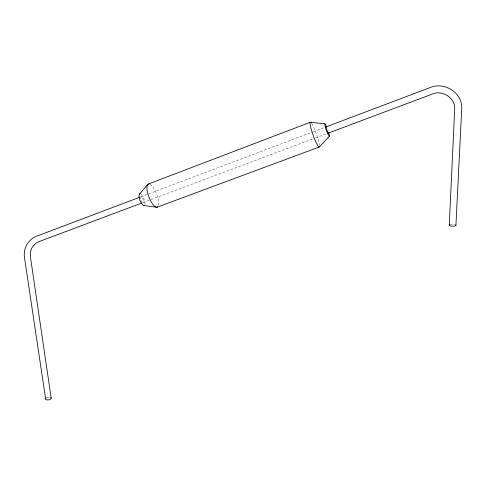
<?xml version="1.0" encoding="UTF-8"?>
<svg xmlns="http://www.w3.org/2000/svg" width="486" height="486" viewBox="0 0 486 486"><rect width="100%" height="100%" fill="white"/><g stroke="black" fill="none" stroke-linecap="round" stroke-linejoin="round"><path stroke-width="0.36" stroke-dasharray="2.43 1.82" d="M140.879 196.806L312.522 131.992M313.233 131.724L324.581 127.435M143.121 202.559L150.217 199.898M150.921 199.631L314.752 138.176M315.463 137.909L328.226 133.121M46.656 397.779A2.807 1.33 -10.7 0 1 49.815 397.196M140.588 198.592A3.086 1.063 68.9 0 1 141.438 196.927A3.086 1.063 68.9 0 1 143.34 200.445A3.086 1.063 68.9 0 1 142.72 202.528M142.483 202.383A3.086 1.063 68.9 0 1 142.228 202.152M141.973 201.848A3.086 1.063 68.9 0 1 141.462 201.052M141.226 200.584A3.086 1.063 68.9 0 1 141.019 200.092M450.224 224.362A3.335 1.033 1.9 0 1 454.932 224.496M311.733 123.626A13.152 1.719 70.3 0 1 319.387 144.901M149.955 184.23A12.399 4.101 69 0 1 156.188 193.039A12.399 4.101 69 0 1 158.588 204.74M141.043 194.309A6.172 2.126 68.9 0 1 144.135 199.375A6.172 2.126 68.9 0 1 144.773 204.794M327.801 129.677A6.604 0.765 70.4 0 1 328.172 130.752"/><path stroke-width="0.73" d="M449.271 224.975L454.671 109.441C455.832 98.628 442.673 89.205 431.987 94.193L328.226 133.121M455.917 225.34L461.7 109.259C463.067 93.105 444.526 81.241 430.043 87.614L326.003 126.901M139.446 194.145L147.768 184.437M329.338 136.226L319.241 146.997L157.336 207.133M148.37 184.018L310.329 122.253L324.885 123.79M139.464 197.34L36.893 236.075C28.231 239.148 22.933 248.789 24.519 257.774L45.641 398.951M141.712 203.087L39.257 241.518L36.201 243.073L33.018 246.123C30.588 249.579 29.992 252.884 30.484 257.234L51.182 398.168M143.868 205.493L156.626 207.261M50.817 397.548A2.807 1.33 -10.7 0 1 50.173 399.346A2.807 1.33 -10.7 0 1 46.613 399.85A2.807 1.33 -10.7 0 1 46.03 398.222M328.184 132.277A3.305 0.383 70.4 0 1 327.685 132.386A3.305 0.383 70.4 0 1 326.173 128.286A3.305 0.383 70.4 0 1 326.325 127.241M455.601 224.805A3.335 1.033 1.9 0 1 452.903 226.197A3.335 1.033 1.9 0 1 449.368 224.799M319.43 146.651A13.152 1.719 70.3 0 1 312.814 134.294A13.152 1.719 70.3 0 1 311.149 122.812M157.914 206.659A12.399 4.101 69 0 1 149.014 197.164A12.399 4.101 69 0 1 149.111 183.945M144.245 205.432A6.172 2.126 68.9 0 1 139.834 199.989A6.172 2.126 68.9 0 1 140.138 193.878M328.809 132.812A6.604 0.765 70.4 0 1 328.372 134.993A6.604 0.765 70.4 0 1 324.958 125.455A6.604 0.765 70.4 0 1 326.598 126.633"/></g></svg>
